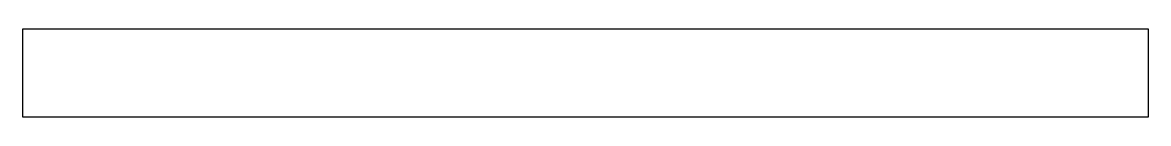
# Model space of a CAD drawing. Extents: x 93 to 783, y 721 to 775.
import ezdxf

# ---------------------------------------------------------------- set-up
doc = ezdxf.new("R2010")
doc.units = 0
doc.layers.get('0').update_dxf_attribs({"linetype": 'CONTINUOUS'})

msp = doc.modelspace()

# ---------------------------------------------------------------- linework, layer by layer
at = {"color": 1}
for points in [[(92.74497, 720.6005), (783.271575, 720.6005), (783.271575, 774.6005), (92.74497, 774.6005)], [(92.750565, 774.6005), (92.750565, 720.6005)]]:
    msp.add_lwpolyline(points, dxfattribs=at)

doc.saveas('drawing.dxf')
